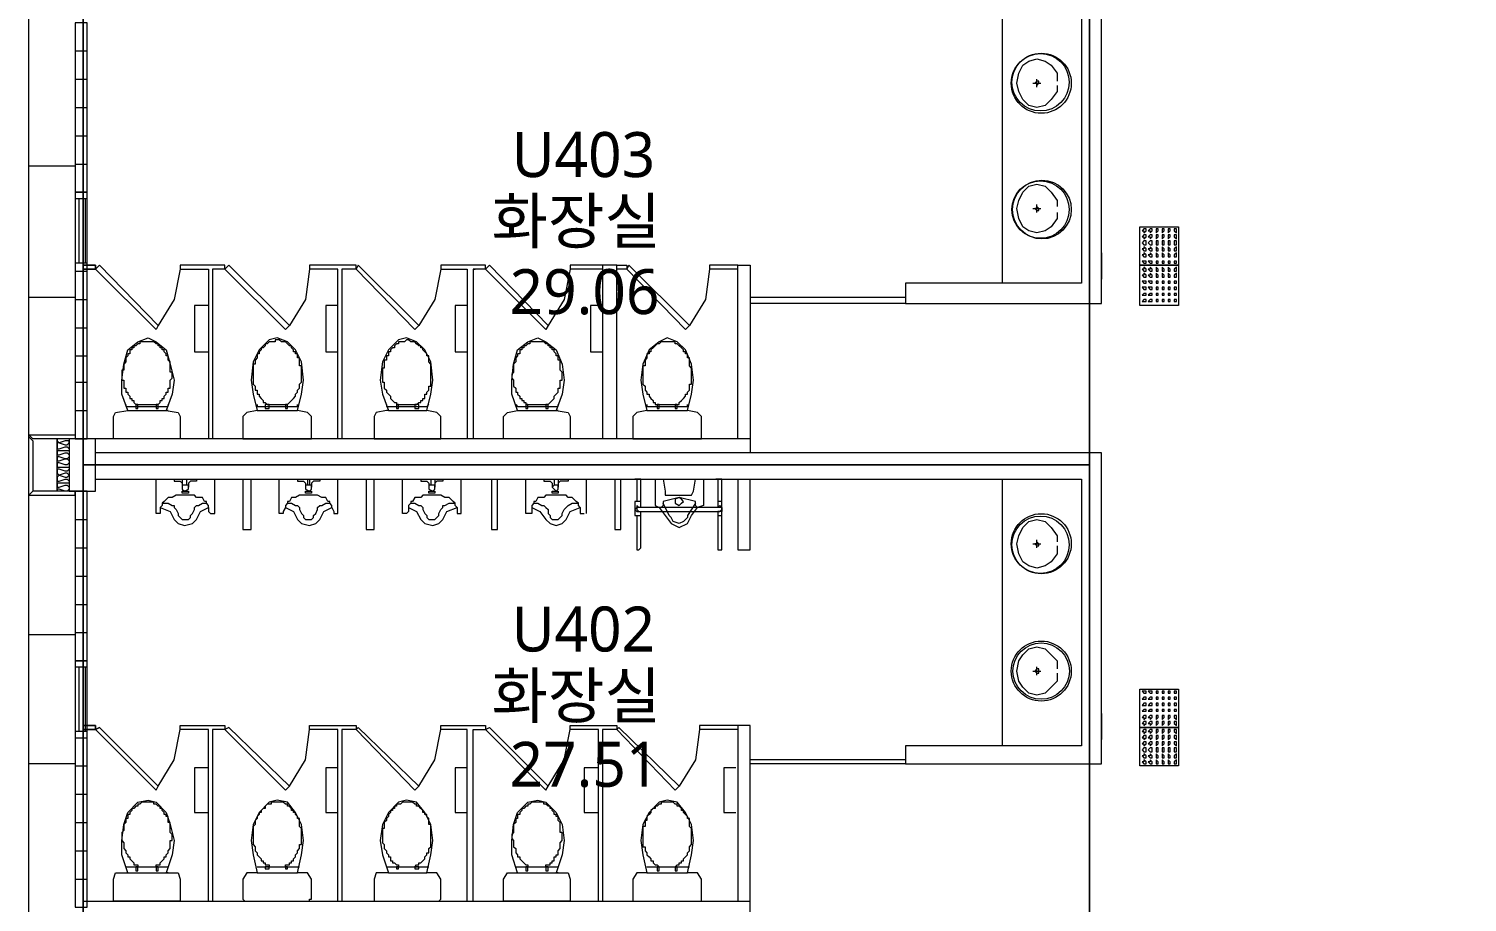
# Model space of a CAD drawing. Header units: millimetres. Extents: x -4005 to 126991, y -1911 to 106703.
# Drawn here: x 62036 to 73103, y 57864 to 64587 of the extents above; entities that cross this region are included whole.
import ezdxf

# ---------------------------------------------------------------- set-up
doc = ezdxf.new("R2010")
doc.units = ezdxf.units.MM
doc.layers.add('PDF_문자', color=7, linetype='Continuous')
doc.layers.add('PDF_형상', color=7, linetype='Continuous')
doc.styles.add('PDF 맑은 고딕', font='malgun.ttf')

msp = doc.modelspace()

# ---------------------------------------------------------------- linework, layer by layer
at = {"layer": 'PDF_형상', "lineweight": 5}
for points in [[(67787, 39389), (67787, 41798), (62036, 41798), (62036, 86505)], [(62455, 46073), (62455, 49773), (62455, 51172), (62455, 56270), (62455, 57669), (62455, 61229), (62455, 64975), (62455, 76230), (71704, 76230), (74098, 76230), (80953, 76230), (80953, 64975), (80953, 49975), (80953, 42482)], [(74098, 42482), (74098, 49975), (74098, 64975), (74098, 76230), (71704, 76230), (71704, 64975), (70197, 64975), (70197, 61229), (70197, 57483), (70197, 49773), (71704, 49773), (71704, 42218)], [(62953, 64882), (70134, 64882), (70134, 62628), (68782, 62628), (68782, 62473), (70290, 62473), (70290, 64882), (71098, 64882)], [(69528, 62628), (69528, 64882)], [(62393, 64416), (62486, 64416)], [(69948, 64151), (69948, 64105), (69901, 64043), (69855, 63996), (69792, 63980), (69730, 63996), (69684, 64043), (69652, 64105), (69637, 64167), (69652, 64245), (69684, 64307), (69730, 64338), (69792, 64354), (69855, 64338), (69901, 64307), (69948, 64245), (69948, 64183)], [(62393, 64198), (62486, 64198)], [(69792, 64136), (69792, 64198)], [(69761, 64167), (69823, 64167)], [(62393, 63980), (62486, 63980)], [(62393, 63763), (62486, 63763)], [(62393, 63530), (62036, 63530)], [(62393, 63545), (62486, 63545)], [(62393, 63328), (62486, 63328)], [(69948, 63172), (69948, 63125), (69901, 63063), (69855, 63032), (69792, 63017), (69730, 63032), (69684, 63063), (69652, 63125), (69637, 63203), (69652, 63265), (69684, 63328), (69730, 63374), (69792, 63390), (69855, 63374), (69901, 63328), (69948, 63265), (69948, 63219)], [(62424, 62783), (62424, 63281)], [(62471, 62783), (62471, 63281)], [(69761, 63203), (69823, 63203)], [(69792, 63172), (69792, 63234)], [(63030, 62302), (62580, 62768), (62549, 62737), (62549, 62768), (62455, 62768), (62549, 62768), (62549, 62737)], [(63201, 62737), (63155, 62504), (63030, 62302), (63015, 62271), (62549, 62737), (62455, 62737), (62549, 62737), (62580, 62768)], [(64041, 62302), (64010, 62271), (63543, 62737), (63543, 62768), (63201, 62768), (63201, 62737), (63419, 62737), (63419, 61431)], [(65207, 62737), (65160, 62504), (65036, 62302), (65005, 62271), (64554, 62737), (64554, 62768), (64196, 62768), (64196, 62737), (64165, 62504), (64041, 62302), (63575, 62768), (63543, 62737), (63450, 62737), (63450, 61431)], [(65036, 62302), (64569, 62768), (64554, 62737), (64445, 62737), (64445, 61431)], [(66031, 62302), (66015, 62271), (65549, 62737), (65549, 62768), (65207, 62768), (65207, 62737), (65409, 62737), (65409, 61431)], [(66559, 61431), (66559, 62768), (66450, 62768), (66202, 62768), (66202, 62737), (66155, 62504), (66031, 62302), (65580, 62768), (65549, 62737), (65455, 62737), (65455, 61431)], [(66450, 62768), (66450, 61431)], [(67492, 62768), (67274, 62768), (67274, 62737), (67243, 62504), (67119, 62302), (66652, 62768), (66637, 62737), (66559, 62737)], [(66559, 62768), (66637, 62768), (66637, 62737), (67088, 62271), (67119, 62302)], [(67492, 61431), (67492, 62768), (67585, 62768), (67585, 61322)], [(70290, 62659), (70290, 62861), (70290, 62659)], [(64414, 61431), (64414, 62737), (64196, 62737)], [(65455, 62737), (65471, 62737)], [(66450, 62737), (66202, 62737)], [(67492, 62737), (67274, 62737)], [(62393, 62519), (62036, 62519)], [(62393, 62504), (62486, 62504)], [(63419, 62457), (63310, 62457), (63310, 62100), (63419, 62100)], [(64414, 62457), (64321, 62457), (64321, 62100), (64414, 62100)], [(65409, 62457), (65316, 62457), (65316, 62100), (65409, 62100)], [(66450, 62457), (66357, 62457), (66357, 62100), (66450, 62100)], [(68782, 62519), (67585, 62519)], [(68782, 62473), (67585, 62473)], [(62393, 62286), (62486, 62286)], [(62797, 61649), (63108, 61649), (63093, 61649), (63186, 61633), (63201, 61602), (63201, 61431), (62688, 61431), (62688, 61602), (62704, 61633), (62797, 61649), (62751, 61773), (62751, 61882), (62766, 62006), (62797, 62115), (62875, 62177), (62953, 62208), (63015, 62177), (63093, 62115), (63124, 62006), (63155, 61882), (63139, 61773), (63093, 61649)], [(65797, 61649), (66108, 61649), (66093, 61649), (66186, 61633), (66202, 61602), (66202, 61431), (65704, 61431), (65689, 61431), (65689, 61602), (65720, 61633), (65797, 61649), (65751, 61773), (65751, 61882), (65766, 62006), (65797, 62115), (65875, 62177), (65953, 62208), (66015, 62177), (66093, 62115), (66139, 62006), (66155, 61882), (66139, 61773), (66093, 61649)], [(62393, 62068), (62486, 62068)], [(62393, 61866), (62486, 61866)], [(62393, 61649), (62486, 61649)], [(62782, 61695), (62782, 61680), (62797, 61680), (63093, 61680), (63108, 61680), (63108, 61695)], [(63792, 61695), (63792, 61680), (64103, 61680), (64103, 61695)], [(63792, 61649), (64103, 61649)], [(64787, 61695), (64787, 61680), (64803, 61680), (65098, 61680), (65113, 61695)], [(64803, 61649), (65098, 61649)], [(65782, 61695), (65797, 61680), (66093, 61680), (66108, 61680), (66108, 61695)], [(66792, 61695), (66792, 61680), (67103, 61680), (67103, 61695)], [(66792, 61649), (67103, 61649)], [(67585, 61431), (62346, 61431), (62346, 61027), (62549, 61027), (62549, 61431)], [(62549, 61120), (70134, 61120), (70134, 59068), (68782, 59068), (68782, 58928), (70290, 58928), (70290, 61322), (62549, 61322)], [(63046, 60903), (63124, 60872), (63155, 60809), (63186, 60778), (63233, 60763), (63295, 60778), (63326, 60809), (63357, 60872), (63419, 60903), (63419, 60918), (63404, 60934), (63404, 60949), (63388, 60949), (63372, 60980), (63341, 60980), (63326, 60980), (63310, 60996), (63279, 60996), (63233, 60996), (63201, 60996), (63170, 60996), (63139, 60980), (63108, 60980), (63077, 60949), (63062, 60934), (63062, 60918), (63046, 60903), (63046, 60872), (63046, 60856), (63030, 60856), (63015, 60856), (63015, 60996), (63015, 61120)], [(63155, 61120), (63155, 61105), (63201, 61105), (63217, 61089), (63217, 61058)], [(63217, 61120), (63217, 61074)], [(63326, 61120), (63326, 61105), (63279, 61105), (63264, 61089), (63264, 61058), (63264, 61074), (63233, 61074), (63217, 61074), (63217, 61058), (63217, 61042), (63233, 61027), (63264, 61042), (63264, 61058)], [(63248, 61120), (63248, 61074)], [(63419, 60903), (63419, 60872), (63435, 60856), (63450, 60856), (63466, 60856), (63466, 60996), (63466, 61120)], [(63683, 61120), (63683, 60732), (63746, 60732), (63746, 61120)], [(64010, 60903), (64072, 60872), (64103, 60809), (64134, 60778), (64196, 60763), (64243, 60778), (64274, 60809), (64305, 60872), (64367, 60903), (64367, 60918), (64352, 60934), (64352, 60949), (64336, 60949), (64321, 60980), (64290, 60980), (64258, 60996), (64227, 60996), (64196, 60996), (64150, 60996), (64119, 60996), (64087, 60980), (64056, 60980), (64041, 60949), (64025, 60949), (64025, 60934), (64010, 60918), (64010, 60903), (63994, 60872), (63994, 60856), (63979, 60856), (63963, 60856), (63963, 60996), (63963, 61120)], [(64103, 61120), (64103, 61105), (64150, 61105), (64165, 61089), (64165, 61058)], [(64274, 61120), (64274, 61105), (64227, 61105), (64212, 61089), (64212, 61058), (64212, 61074), (64196, 61074), (64165, 61074), (64165, 61058), (64165, 61042), (64196, 61027), (64212, 61042), (64212, 61058)], [(64181, 61120), (64181, 61074)], [(64196, 61120), (64196, 61074)], [(64367, 60903), (64383, 60872), (64383, 60856), (64398, 60856), (64414, 60856), (64414, 60996), (64414, 61120)], [(64632, 61120), (64632, 60732), (64694, 60732), (64694, 61120)], [(64958, 60903), (65020, 60872), (65051, 60809), (65082, 60778), (65145, 60763), (65191, 60778), (65222, 60809), (65253, 60872), (65331, 60903), (65316, 60918), (65316, 60934), (65300, 60949), (65269, 60980), (65238, 60980), (65207, 60996), (65176, 60996), (65145, 60996), (65098, 60996), (65067, 60996), (65051, 60980), (65036, 60980), (65005, 60980), (64989, 60949), (64974, 60949), (64974, 60934), (64958, 60918), (64958, 60903), (64958, 60872), (64942, 60856), (64927, 60856), (64911, 60856), (64911, 60996), (64911, 61120)], [(65051, 61120), (65051, 61105), (65098, 61105), (65113, 61089), (65113, 61058)], [(65222, 61120), (65222, 61105), (65176, 61105), (65160, 61089), (65160, 61058), (65160, 61074), (65145, 61074), (65113, 61074), (65113, 61058), (65113, 61042), (65145, 61027), (65160, 61042), (65160, 61058)], [(65129, 61120), (65129, 61074)], [(65160, 61120), (65160, 61074)], [(65331, 60903), (65331, 60872), (65331, 60856), (65347, 60856), (65362, 60856), (65362, 60996), (65362, 61120)], [(65595, 61120), (65595, 60732), (65642, 60732), (65642, 61120)], [(65906, 60903), (65968, 60872), (66015, 60809), (66046, 60778), (66093, 60763), (66139, 60778), (66170, 60809), (66202, 60872), (66279, 60903), (66264, 60918), (66264, 60934), (66248, 60949), (66217, 60980), (66186, 60980), (66170, 60996), (66124, 60996), (66093, 60996), (66046, 60996), (66015, 60996), (65999, 60980), (65984, 60980), (65953, 60980), (65937, 60949), (65922, 60949), (65922, 60934), (65906, 60918), (65906, 60903), (65906, 60872), (65906, 60856), (65891, 60856), (65875, 60856), (65860, 60856), (65860, 60996), (65860, 61120)], [(65999, 61120), (65999, 61105), (66046, 61105), (66062, 61089), (66062, 61058)], [(66186, 61120), (66186, 61105), (66124, 61105), (66108, 61089), (66108, 61058), (66108, 61074), (66093, 61074), (66077, 61074), (66062, 61058), (66077, 61042), (66093, 61027), (66108, 61042), (66108, 61058)], [(66077, 61120), (66077, 61074)], [(66108, 61120), (66108, 61074)], [(66326, 60856), (66326, 60996), (66326, 61120)], [(66544, 61120), (66544, 60732), (66590, 60732), (66590, 61120)], [(66746, 60903), (66746, 60949), (66746, 61120), (66699, 61120), (66715, 61120), (66715, 60949)], [(66746, 61120), (66761, 61120)], [(66854, 61120), (66854, 60918), (66886, 60903), (66932, 60840), (66979, 60778), (67041, 60747), (67103, 60778), (67134, 60840), (67181, 60903), (67165, 60918), (67165, 60934), (67165, 60949), (67041, 60980), (66917, 60949), (66917, 60934), (66917, 60918), (66901, 60903), (66886, 60903)], [(66917, 61120), (66932, 61027), (66932, 60996), (66948, 60996), (67041, 60996), (67119, 60996), (67134, 60996), (67150, 61027), (67165, 61120)], [(67228, 61120), (67228, 60918), (67181, 60903)], [(67367, 61120), (67336, 61120), (67321, 61120), (67336, 61120), (67336, 60949), (67336, 60903), (67352, 60918), (67367, 60903), (67367, 60887), (67367, 60872), (67352, 60872), (67336, 60872), (67336, 60840), (67336, 60592), (67336, 60576), (67352, 60576), (67367, 60576), (67367, 60592), (67367, 60840)], [(67336, 60840), (67367, 60840), (67367, 60949), (67367, 61120), (67383, 61120), (67399, 61120)], [(67336, 61120), (67352, 61120)], [(67492, 61120), (67492, 60576), (67585, 60576), (67585, 61120)], [(69528, 59068), (69528, 61120)], [(63233, 61027), (63248, 61027), (63264, 61027)], [(64181, 61027), (64196, 61027), (64212, 61027)], [(65129, 61027), (65145, 61027), (65160, 61027)], [(66077, 61027), (66093, 61027), (66108, 61027)], [(63062, 60934), (63093, 60934), (63108, 60934), (63139, 60918), (63155, 60918), (63155, 60903), (63170, 60887), (63186, 60856), (63186, 60840), (63201, 60825), (63217, 60809), (63233, 60809), (63264, 60809), (63279, 60825), (63279, 60840), (63295, 60856), (63310, 60887), (63310, 60903), (63326, 60918), (63341, 60918), (63372, 60934), (63388, 60934), (63404, 60934)], [(64025, 60934), (64041, 60934), (64056, 60934), (64087, 60918), (64103, 60918), (64119, 60903), (64119, 60887), (64134, 60856), (64150, 60840), (64150, 60825), (64165, 60809), (64196, 60809), (64212, 60809), (64227, 60825), (64227, 60840), (64243, 60856), (64258, 60887), (64258, 60903), (64274, 60918), (64290, 60918), (64321, 60934), (64336, 60934), (64352, 60934)], [(64974, 60934), (64989, 60934), (65005, 60934), (65036, 60918), (65051, 60918), (65067, 60903), (65067, 60887), (65082, 60856), (65098, 60840), (65098, 60825), (65113, 60809), (65145, 60809), (65160, 60809), (65176, 60825), (65191, 60840), (65191, 60856), (65207, 60887), (65222, 60903), (65222, 60918), (65238, 60918), (65269, 60934), (65284, 60934), (65316, 60934)], [(65922, 60934), (65937, 60934), (65953, 60934), (65984, 60918), (65999, 60918), (66015, 60903), (66031, 60887), (66031, 60856), (66046, 60840), (66046, 60825), (66062, 60809), (66077, 60809), (66093, 60809), (66108, 60809), (66124, 60825), (66139, 60840), (66139, 60856), (66155, 60887), (66170, 60903), (66186, 60918), (66217, 60934), (66233, 60934), (66264, 60934)], [(66279, 60903), (66279, 60872), (66279, 60856), (66310, 60856)], [(66746, 60949), (66699, 60949), (66699, 60840), (66746, 60840), (66746, 60872)], [(66730, 60903), (66715, 60903), (66715, 60887), (66730, 60872)], [(67165, 60934), (67103, 60840), (67103, 60825), (67072, 60794), (67041, 60778), (66994, 60794), (66979, 60825), (66963, 60840), (66917, 60934)], [(67367, 60949), (67336, 60949)], [(62393, 60809), (62486, 60809)], [(66715, 60840), (66715, 60592), (66715, 60576), (66730, 60576), (66746, 60592), (66746, 60840)], [(69948, 60607), (69948, 60545), (69901, 60483), (69855, 60452), (69792, 60436), (69730, 60452), (69684, 60483), (69652, 60545), (69637, 60623), (69652, 60685), (69684, 60747), (69730, 60794), (69792, 60809), (69855, 60794), (69901, 60747), (69948, 60685), (69948, 60638)], [(69792, 60592), (69792, 60654)], [(62393, 60592), (62486, 60592)], [(69761, 60623), (69823, 60623)], [(62393, 60374), (62486, 60374)], [(62393, 60156), (62486, 60156)], [(62393, 59923), (62036, 59923)], [(62393, 59939), (62486, 59939)], [(69948, 59628), (69948, 59566), (69901, 59519), (69855, 59472), (69792, 59457), (69730, 59472), (69684, 59519), (69652, 59566), (69637, 59643), (69652, 59721), (69684, 59768), (69730, 59814), (69792, 59830), (69855, 59814), (69901, 59768), (69948, 59721), (69948, 59659)], [(62393, 59721), (62486, 59721)], [(62424, 59177), (62424, 59675)], [(62471, 59177), (62471, 59675)], [(69792, 59612), (69792, 59675)], [(69761, 59643), (69823, 59643)], [(63419, 57871), (63419, 59193), (63201, 59193), (63201, 59224), (63543, 59224), (63543, 59193), (64010, 58726), (64041, 58757), (63575, 59208), (63543, 59193), (63450, 59193), (63450, 57871)], [(64041, 58757), (64165, 58960), (64196, 59193), (64196, 59224), (64554, 59224), (64554, 59193), (65005, 58726), (65036, 58757), (64569, 59208), (64554, 59193), (64445, 59193), (64445, 57871)], [(65409, 57871), (65409, 59193), (65207, 59193), (65207, 59224), (65549, 59224), (65549, 59193), (66015, 58726), (66031, 58757)], [(65455, 57871), (65455, 59193), (65549, 59193), (65580, 59208), (66031, 58757), (66155, 58960), (66202, 59193), (66202, 59224), (66559, 59224), (66559, 59193), (67010, 58726), (67041, 58757), (66575, 59208), (66559, 59193), (66450, 59193), (66450, 57871)], [(67492, 59224), (67196, 59224), (67196, 59193), (67165, 58960), (67041, 58757)], [(67585, 57778), (67585, 59224), (67492, 59224), (67492, 57871)], [(70290, 59115), (70290, 59317), (70290, 59115)], [(62549, 59193), (62580, 59208)], [(63030, 58757), (63155, 58960), (63201, 59193)], [(64414, 57871), (64414, 59193), (64196, 59193)], [(65036, 58757), (65160, 58960), (65207, 59193)], [(66419, 57871), (66419, 59193), (66202, 59193)], [(67492, 59193), (67196, 59193)], [(62393, 58928), (62036, 58928)], [(62393, 58913), (62486, 58913)], [(63419, 58897), (63310, 58897), (63310, 58555), (63419, 58555)], [(64414, 58897), (64321, 58897), (64321, 58555), (64414, 58555)], [(65409, 58897), (65316, 58897), (65316, 58555), (65409, 58555)], [(66419, 58897), (66310, 58897), (66310, 58555), (66419, 58555)], [(67476, 58897), (67383, 58897), (67383, 58555), (67476, 58555)], [(68782, 58960), (67585, 58960)], [(68782, 58928), (67585, 58928)], [(62393, 58695), (62486, 58695)], [(62797, 58089), (63108, 58089), (63093, 58089), (63186, 58089), (63201, 58042), (63201, 57887), (63201, 57871), (62688, 57871), (62688, 57887), (62688, 58042), (62704, 58089), (62797, 58089), (62751, 58229), (62751, 58338), (62766, 58462), (62797, 58555), (62875, 58633), (62953, 58649), (63015, 58633), (63093, 58555), (63124, 58462), (63155, 58338), (63139, 58229), (63093, 58089)], [(65797, 58089), (66108, 58089), (66093, 58089), (66186, 58089), (66202, 58042), (66202, 57887), (66202, 57871), (65704, 57871), (65689, 57871), (65689, 57887), (65689, 58042), (65720, 58089), (65797, 58089), (65751, 58229), (65751, 58338), (65766, 58462), (65797, 58555), (65875, 58633), (65953, 58649), (66015, 58633), (66093, 58555), (66139, 58462), (66155, 58338), (66139, 58229), (66093, 58089)], [(62393, 58478), (62486, 58478)], [(62393, 58260), (62486, 58260)], [(62782, 58136), (62797, 58136), (63093, 58136), (63108, 58136)], [(63792, 58136), (64103, 58136), (64119, 58136)], [(64787, 58136), (64803, 58136), (65098, 58136), (65113, 58136)], [(65782, 58136), (65797, 58136), (66093, 58136), (66108, 58136)], [(66792, 58136), (67103, 58136), (67119, 58136)], [(62393, 58042), (62486, 58042)], [(63792, 58089), (64103, 58089)], [(64803, 58089), (65098, 58089)], [(66792, 58089), (67103, 58089)], [(62455, 57778), (62455, 57871), (67585, 57871)]]:
    msp.add_lwpolyline(points, dxfattribs=at)
for points in [[(62455, 64975), (62455, 61229), (70197, 61229), (70197, 64975)], [(62486, 61431), (62486, 64633), (62393, 64633), (62393, 61431)], [(69808, 64167), (69808, 64183), (69792, 64183), (69777, 64167), (69792, 64167), (69792, 64151)], [(62486, 63281), (62486, 63328), (62393, 63328), (62393, 63281)], [(69808, 63203), (69792, 63219), (69792, 63203), (69777, 63203), (69792, 63188), (69808, 63188)], [(70585, 62768), (70585, 63063), (70881, 63063), (70881, 62768)], [(70632, 63032), (70632, 63048), (70616, 63048), (70601, 63032), (70616, 63032), (70616, 63017)], [(70632, 62986), (70632, 63001), (70616, 63001), (70601, 62986), (70616, 62986), (70616, 62970)], [(70678, 63032), (70678, 63048), (70663, 63048), (70647, 63032), (70663, 63032), (70663, 63017)], [(70678, 62986), (70678, 63001), (70663, 63001), (70647, 62986), (70663, 62986), (70663, 62970)], [(70725, 63032), (70725, 63048), (70710, 63048), (70710, 63032), (70710, 63017)], [(70725, 62986), (70725, 63001), (70710, 63001), (70710, 62986), (70710, 62970)], [(70772, 63032), (70772, 63048), (70756, 63048), (70756, 63032), (70756, 63017)], [(70772, 62986), (70772, 63001), (70756, 63001), (70756, 62986), (70756, 62970)], [(70818, 63032), (70818, 63048), (70803, 63048), (70803, 63032), (70803, 63017)], [(70818, 62986), (70818, 63001), (70803, 63001), (70803, 62986), (70803, 62970)], [(70865, 63032), (70865, 63048), (70849, 63048), (70849, 63032), (70865, 63017)], [(70865, 62986), (70865, 63001), (70849, 63001), (70849, 62986), (70865, 62970)], [(70632, 62939), (70632, 62954), (70616, 62954), (70601, 62939), (70616, 62923), (70632, 62923)], [(70632, 62892), (70616, 62908), (70616, 62892), (70601, 62892), (70616, 62877), (70632, 62877)], [(70678, 62939), (70678, 62954), (70663, 62954), (70647, 62939), (70663, 62923), (70678, 62923)], [(70678, 62892), (70663, 62908), (70663, 62892), (70647, 62892), (70663, 62877), (70678, 62877)], [(70725, 62939), (70725, 62954), (70710, 62954), (70710, 62939), (70710, 62923), (70725, 62923)], [(70725, 62892), (70710, 62908), (70710, 62892), (70710, 62877), (70725, 62877)], [(70772, 62939), (70772, 62954), (70756, 62954), (70756, 62939), (70756, 62923), (70772, 62923)], [(70772, 62892), (70756, 62908), (70756, 62892), (70756, 62877), (70772, 62877)], [(70818, 62939), (70818, 62954), (70803, 62954), (70803, 62939), (70803, 62923), (70818, 62923)], [(70818, 62892), (70803, 62908), (70803, 62892), (70803, 62877), (70818, 62877)], [(70865, 62939), (70865, 62954), (70849, 62954), (70849, 62939), (70849, 62923), (70865, 62923)], [(70865, 62892), (70865, 62908), (70849, 62892), (70849, 62877), (70865, 62877)], [(62486, 62721), (62486, 62783), (62393, 62783), (62393, 62721)], [(70585, 62457), (70585, 62768), (70881, 62768), (70881, 62457)], [(70632, 62846), (70616, 62861), (70616, 62846), (70601, 62846), (70616, 62830), (70632, 62830)], [(70632, 62799), (70616, 62799), (70601, 62799), (70616, 62783), (70632, 62783)], [(70678, 62846), (70663, 62861), (70663, 62846), (70647, 62846), (70663, 62830), (70678, 62830)], [(70678, 62799), (70663, 62799), (70647, 62799), (70663, 62783), (70678, 62783)], [(70725, 62846), (70710, 62861), (70710, 62846), (70710, 62830), (70725, 62830)], [(70725, 62799), (70710, 62799), (70710, 62783), (70725, 62783)], [(70772, 62846), (70756, 62861), (70756, 62846), (70756, 62830), (70772, 62830)], [(70772, 62799), (70756, 62799), (70756, 62783), (70772, 62783)], [(70818, 62846), (70803, 62861), (70803, 62846), (70803, 62830), (70818, 62830)], [(70818, 62799), (70803, 62799), (70803, 62783), (70818, 62783)], [(70865, 62846), (70865, 62861), (70849, 62846), (70849, 62830), (70865, 62830)], [(70865, 62799), (70849, 62799), (70849, 62783), (70865, 62783)], [(70632, 62737), (70616, 62752), (70616, 62737), (70601, 62737), (70616, 62721), (70632, 62721)], [(70632, 62690), (70616, 62706), (70616, 62690), (70601, 62690), (70616, 62675), (70632, 62675)], [(70632, 62644), (70616, 62644), (70601, 62644), (70616, 62628), (70632, 62628)], [(70678, 62737), (70663, 62752), (70663, 62737), (70647, 62737), (70663, 62721), (70678, 62721)], [(70678, 62690), (70663, 62706), (70663, 62690), (70647, 62690), (70663, 62675), (70678, 62675)], [(70678, 62644), (70663, 62644), (70647, 62644), (70663, 62628), (70678, 62628)], [(70725, 62737), (70710, 62752), (70710, 62737), (70710, 62721), (70725, 62721)], [(70725, 62690), (70710, 62706), (70710, 62690), (70710, 62675), (70725, 62675)], [(70725, 62644), (70710, 62644), (70710, 62628), (70725, 62628)], [(70772, 62737), (70756, 62752), (70756, 62737), (70756, 62721), (70772, 62721)], [(70772, 62690), (70756, 62706), (70756, 62690), (70756, 62675), (70772, 62675)], [(70772, 62644), (70756, 62644), (70756, 62628), (70772, 62628)], [(70818, 62737), (70803, 62752), (70803, 62737), (70803, 62721), (70818, 62721)], [(70818, 62690), (70803, 62706), (70803, 62690), (70803, 62675), (70818, 62675)], [(70818, 62644), (70803, 62644), (70803, 62628), (70818, 62628)], [(70865, 62737), (70865, 62752), (70849, 62737), (70849, 62721), (70865, 62721)], [(70865, 62690), (70865, 62706), (70849, 62690), (70849, 62675), (70865, 62675)], [(70865, 62644), (70849, 62644), (70849, 62628), (70865, 62628)], [(70632, 62597), (70616, 62597), (70601, 62597), (70616, 62581), (70632, 62581)], [(70632, 62535), (70632, 62550), (70616, 62550), (70601, 62535), (70616, 62535)], [(70678, 62597), (70663, 62597), (70647, 62597), (70663, 62581), (70678, 62581)], [(70678, 62535), (70678, 62550), (70663, 62550), (70647, 62535), (70663, 62535)], [(70725, 62597), (70710, 62597), (70710, 62581), (70725, 62581)], [(70725, 62535), (70725, 62550), (70710, 62550), (70710, 62535)], [(70772, 62597), (70756, 62597), (70756, 62581), (70772, 62581)], [(70772, 62535), (70772, 62550), (70756, 62550), (70756, 62535)], [(70818, 62597), (70803, 62597), (70803, 62581), (70818, 62581)], [(70818, 62535), (70818, 62550), (70803, 62550), (70803, 62535)], [(70865, 62597), (70849, 62597), (70849, 62581), (70865, 62581)], [(70865, 62535), (70865, 62550), (70849, 62550), (70849, 62535)], [(70632, 62488), (70632, 62504), (70616, 62504), (70601, 62488), (70616, 62488)], [(70678, 62488), (70678, 62504), (70663, 62504), (70647, 62488), (70663, 62488)], [(70725, 62488), (70725, 62504), (70710, 62504), (70710, 62488)], [(70772, 62488), (70772, 62504), (70756, 62504), (70756, 62488)], [(70818, 62488), (70818, 62504), (70803, 62504), (70803, 62488)], [(70865, 62488), (70865, 62504), (70849, 62504), (70849, 62488)], [(64103, 61649), (64134, 61773), (64150, 61882), (64134, 62022), (64087, 62115), (64025, 62177), (63948, 62208), (63885, 62193), (63808, 62115), (63761, 62022), (63746, 61882), (63761, 61773), (63792, 61649), (63714, 61633), (63683, 61602), (63683, 61431), (63699, 61431), (64196, 61431), (64212, 61431), (64212, 61602), (64181, 61633)], [(65098, 61649), (65129, 61773), (65145, 61882), (65129, 62022), (65082, 62115), (65020, 62177), (64942, 62208), (64880, 62193), (64803, 62115), (64756, 62022), (64740, 61882), (64756, 61773), (64803, 61649), (64787, 61649), (64709, 61633), (64694, 61602), (64694, 61431), (65191, 61431), (65207, 61431), (65207, 61602), (65176, 61633)], [(67103, 61649), (67134, 61773), (67150, 61882), (67134, 62006), (67088, 62115), (67025, 62177), (66948, 62208), (66886, 62177), (66808, 62115), (66761, 62006), (66746, 61882), (66761, 61773), (66792, 61649), (66715, 61633), (66683, 61602), (66683, 61431), (66699, 61431), (67196, 61431), (67212, 61431), (67212, 61602), (67181, 61633)], [(63030, 61695), (63046, 61711), (63046, 61726), (63062, 61726), (63062, 61742), (63077, 61742), (63077, 61758), (63093, 61773), (63093, 61789), (63108, 61789), (63108, 61804), (63108, 61820), (63124, 61820), (63124, 61835), (63124, 61851), (63124, 61866), (63124, 61882), (63139, 61897), (63139, 61913), (63139, 61929), (63139, 61944), (63124, 61944), (63124, 61960), (63124, 61975), (63124, 61991), (63124, 62006), (63124, 62022), (63108, 62037), (63108, 62053), (63108, 62068), (63093, 62068), (63093, 62084), (63077, 62100), (63077, 62115), (63062, 62115), (63062, 62131), (63046, 62131), (63046, 62146), (63030, 62146), (63030, 62162), (63015, 62162), (62999, 62177), (62984, 62177), (62968, 62177), (62953, 62177), (62937, 62177), (62922, 62177), (62906, 62177), (62891, 62177), (62891, 62162), (62875, 62162), (62859, 62146), (62844, 62146), (62844, 62131), (62828, 62131), (62828, 62115), (62813, 62115), (62813, 62100), (62813, 62084), (62797, 62084), (62797, 62068), (62782, 62053), (62782, 62037), (62782, 62022), (62766, 62006), (62766, 61991), (62766, 61975), (62766, 61960), (62751, 61960), (62751, 61944), (62751, 61929), (62751, 61913), (62751, 61897), (62751, 61882), (62766, 61882), (62766, 61866), (62766, 61851), (62766, 61835), (62766, 61820), (62782, 61820), (62782, 61804), (62782, 61789), (62797, 61789), (62797, 61773), (62813, 61758), (62813, 61742), (62828, 61742), (62828, 61726), (62844, 61726), (62844, 61711), (62859, 61695), (62875, 61695), (62891, 61695), (62906, 61695), (62922, 61695), (62937, 61695), (62953, 61695), (62968, 61695), (62984, 61695), (62999, 61695), (63015, 61695)], [(64041, 61711), (64056, 61726), (64072, 61742), (64087, 61758), (64087, 61773), (64103, 61789), (64103, 61804), (64119, 61820), (64119, 61835), (64119, 61851), (64134, 61866), (64134, 61882), (64134, 61897), (64134, 61913), (64134, 61929), (64134, 61944), (64134, 61960), (64134, 61975), (64134, 61991), (64119, 61991), (64119, 62006), (64119, 62022), (64119, 62037), (64119, 62053), (64103, 62053), (64103, 62068), (64103, 62084), (64087, 62084), (64087, 62100), (64072, 62100), (64072, 62115), (64056, 62131), (64056, 62146), (64041, 62146), (64025, 62162), (64010, 62177), (63994, 62177), (63979, 62177), (63963, 62193), (63948, 62193), (63932, 62193), (63932, 62177), (63916, 62177), (63901, 62177), (63885, 62177), (63870, 62162), (63854, 62162), (63854, 62146), (63839, 62131), (63823, 62131), (63823, 62115), (63808, 62100), (63808, 62084), (63792, 62084), (63792, 62068), (63792, 62053), (63777, 62037), (63777, 62022), (63777, 62006), (63761, 62006), (63761, 61991), (63761, 61975), (63761, 61960), (63761, 61944), (63761, 61929), (63761, 61913), (63761, 61897), (63761, 61882), (63761, 61866), (63761, 61851), (63777, 61835), (63777, 61820), (63777, 61804), (63792, 61804), (63792, 61789), (63792, 61773), (63808, 61773), (63808, 61758), (63823, 61742), (63839, 61726), (63839, 61711), (63854, 61711), (63870, 61695), (63885, 61695), (63901, 61695), (63916, 61695), (63932, 61695), (63948, 61695), (63963, 61695), (63979, 61695), (63994, 61695), (64010, 61695), (64025, 61695)], [(65036, 61711), (65051, 61711), (65051, 61726), (65067, 61726), (65067, 61742), (65082, 61742), (65082, 61758), (65082, 61773), (65098, 61773), (65098, 61789), (65113, 61804), (65113, 61820), (65113, 61835), (65129, 61835), (65129, 61851), (65129, 61866), (65129, 61882), (65129, 61897), (65129, 61913), (65129, 61929), (65129, 61944), (65129, 61960), (65129, 61975), (65129, 61991), (65129, 62006), (65113, 62022), (65113, 62037), (65113, 62053), (65113, 62068), (65098, 62068), (65098, 62084), (65082, 62100), (65067, 62115), (65067, 62131), (65051, 62131), (65051, 62146), (65036, 62146), (65020, 62162), (65005, 62177), (64989, 62177), (64974, 62177), (64958, 62193), (64942, 62193), (64927, 62177), (64911, 62177), (64896, 62177), (64880, 62177), (64880, 62162), (64865, 62162), (64849, 62146), (64849, 62131), (64834, 62131), (64818, 62115), (64818, 62100), (64803, 62100), (64803, 62084), (64803, 62068), (64787, 62068), (64787, 62053), (64787, 62037), (64771, 62037), (64771, 62022), (64771, 62006), (64771, 61991), (64771, 61975), (64756, 61975), (64756, 61960), (64756, 61944), (64756, 61929), (64756, 61913), (64756, 61897), (64756, 61882), (64756, 61866), (64771, 61866), (64771, 61851), (64771, 61835), (64771, 61820), (64787, 61804), (64787, 61789), (64803, 61773), (64818, 61758), (64818, 61742), (64834, 61726), (64849, 61711), (64865, 61711), (64865, 61695), (64880, 61695), (64896, 61695), (64911, 61695), (64927, 61695), (64942, 61695), (64958, 61695), (64974, 61695), (64989, 61695), (65005, 61695), (65020, 61695)], [(66031, 61695), (66046, 61711), (66062, 61726), (66077, 61742), (66077, 61758), (66093, 61773), (66108, 61789), (66108, 61804), (66108, 61820), (66124, 61820), (66124, 61835), (66124, 61851), (66124, 61866), (66124, 61882), (66139, 61882), (66139, 61897), (66139, 61913), (66139, 61929), (66139, 61944), (66124, 61960), (66124, 61975), (66124, 61991), (66124, 62006), (66124, 62022), (66124, 62037), (66108, 62037), (66108, 62053), (66108, 62068), (66093, 62068), (66093, 62084), (66077, 62100), (66077, 62115), (66062, 62115), (66062, 62131), (66046, 62131), (66046, 62146), (66031, 62146), (66031, 62162), (66015, 62162), (65999, 62177), (65984, 62177), (65968, 62177), (65953, 62177), (65937, 62177), (65922, 62177), (65906, 62177), (65891, 62177), (65891, 62162), (65875, 62162), (65860, 62146), (65844, 62146), (65844, 62131), (65828, 62131), (65828, 62115), (65813, 62115), (65813, 62100), (65813, 62084), (65797, 62084), (65797, 62068), (65782, 62053), (65782, 62037), (65782, 62022), (65766, 62006), (65766, 61991), (65766, 61975), (65766, 61960), (65766, 61944), (65751, 61929), (65751, 61913), (65751, 61897), (65766, 61882), (65766, 61866), (65766, 61851), (65766, 61835), (65782, 61820), (65782, 61804), (65782, 61789), (65797, 61789), (65797, 61773), (65813, 61758), (65813, 61742), (65828, 61742), (65828, 61726), (65844, 61726), (65844, 61711), (65860, 61711), (65860, 61695), (65875, 61695), (65891, 61695), (65906, 61695), (65922, 61695), (65937, 61695), (65953, 61695), (65968, 61695), (65984, 61695), (65999, 61695), (66015, 61695)], [(67041, 61695), (67041, 61711), (67057, 61726), (67072, 61742), (67088, 61758), (67088, 61773), (67103, 61773), (67103, 61789), (67119, 61804), (67119, 61820), (67119, 61835), (67119, 61851), (67134, 61851), (67134, 61866), (67134, 61882), (67134, 61897), (67134, 61913), (67134, 61929), (67134, 61944), (67134, 61960), (67134, 61975), (67119, 61991), (67119, 62006), (67119, 62022), (67119, 62037), (67119, 62053), (67103, 62053), (67103, 62068), (67103, 62084), (67088, 62084), (67088, 62100), (67072, 62100), (67072, 62115), (67057, 62131), (67041, 62146), (67025, 62162), (67010, 62162), (67010, 62177), (66994, 62177), (66979, 62177), (66963, 62177), (66948, 62177), (66932, 62177), (66917, 62177), (66901, 62177), (66886, 62162), (66870, 62162), (66854, 62146), (66839, 62131), (66823, 62115), (66823, 62100), (66808, 62100), (66808, 62084), (66792, 62084), (66792, 62068), (66792, 62053), (66777, 62037), (66777, 62022), (66777, 62006), (66777, 61991), (66761, 61991), (66761, 61975), (66761, 61960), (66761, 61944), (66761, 61929), (66761, 61913), (66761, 61897), (66761, 61882), (66761, 61866), (66761, 61851), (66777, 61835), (66777, 61820), (66777, 61804), (66792, 61789), (66792, 61773), (66808, 61773), (66808, 61758), (66823, 61742), (66839, 61726), (66839, 61711), (66854, 61711), (66854, 61695), (66870, 61695), (66886, 61695), (66901, 61695), (66917, 61695), (66932, 61695), (66948, 61695), (66963, 61695), (66979, 61695), (66994, 61695), (67010, 61695), (67025, 61695)], [(62875, 61695), (62859, 61695), (62859, 61664), (62875, 61664)], [(63015, 61695), (63015, 61664), (63030, 61664), (63030, 61695)], [(63885, 61695), (63854, 61695), (63854, 61664), (63885, 61664)], [(64010, 61695), (64010, 61664), (64025, 61664), (64025, 61695)], [(64880, 61695), (64865, 61695), (64865, 61664), (64880, 61664)], [(65005, 61695), (65005, 61664), (65036, 61664), (65036, 61695)], [(65875, 61695), (65860, 61695), (65860, 61664), (65875, 61664)], [(66015, 61695), (66015, 61664), (66031, 61664), (66031, 61695)], [(66886, 61695), (66870, 61695), (66870, 61664), (66886, 61664)], [(67010, 61695), (67010, 61664), (67025, 61664), (67025, 61695)], [(62067, 61431), (62036, 61462), (62393, 61462), (62393, 61431)], [(62067, 61431), (62036, 61462), (62393, 61462), (62393, 61431)], [(62067, 61027), (62036, 60996), (62393, 60996), (62393, 61027), (62067, 61027), (62036, 60996), (62036, 61447), (62067, 61416)], [(62067, 61027), (62036, 60996), (62393, 60996), (62393, 61027), (62067, 61027), (62036, 60996), (62036, 61447), (62067, 61416)], [(62269, 61400), (62253, 61400), (62253, 61369), (62253, 61353), (62269, 61353), (62315, 61369), (62331, 61369), (62346, 61353), (62346, 61338), (62331, 61338), (62315, 61338), (62269, 61338), (62253, 61338), (62253, 61322), (62253, 61307), (62269, 61307), (62315, 61322), (62331, 61322), (62346, 61307), (62346, 61291), (62331, 61276), (62315, 61276), (62269, 61291), (62253, 61291), (62253, 61276), (62253, 61260), (62269, 61260), (62315, 61276), (62331, 61276), (62346, 61260), (62346, 61245), (62331, 61229), (62315, 61229), (62269, 61245), (62253, 61245), (62253, 61229), (62253, 61213), (62269, 61213), (62315, 61213), (62331, 61213), (62346, 61213), (62346, 61198), (62331, 61182), (62315, 61182), (62269, 61198), (62253, 61198), (62253, 61182), (62253, 61167), (62269, 61151), (62253, 61136), (62253, 61120), (62253, 61105), (62269, 61105), (62315, 61120), (62331, 61120), (62346, 61105), (62346, 61089), (62331, 61089), (62315, 61089), (62269, 61089), (62253, 61089), (62253, 61074), (62253, 61058), (62269, 61058), (62315, 61074), (62331, 61074), (62346, 61058), (62346, 61042), (62331, 61027), (62315, 61027), (62269, 61042), (62253, 61042), (62253, 61027), (62253, 61431), (62253, 61416)], [(62269, 61400), (62315, 61384), (62331, 61384), (62346, 61400), (62346, 61416), (62331, 61416), (62315, 61416)], [(62455, 61229), (62455, 57669), (68393, 57669), (70197, 57669), (70197, 61229)], [(62269, 61151), (62315, 61136), (62331, 61136), (62346, 61151), (62331, 61167), (62315, 61167)], [(62486, 57825), (62486, 61027), (62393, 61027), (62393, 57825)], [(63264, 61027), (63264, 61011), (63217, 61011), (63217, 61027)], [(64212, 61027), (64212, 61011), (64165, 61011), (64165, 61027)], [(65160, 61027), (65160, 61011), (65113, 61011), (65113, 61027)], [(66108, 61027), (66108, 61011), (66062, 61011), (66062, 61027)], [(67352, 60903), (66730, 60903), (66715, 60918), (66715, 60903), (66699, 60887), (66715, 60872), (66730, 60872), (67352, 60872), (67367, 60887), (67367, 60903)], [(67072, 60949), (67057, 60965), (67041, 60980), (67010, 60965), (67010, 60949), (67010, 60934), (67041, 60918), (67057, 60934)], [(69808, 60623), (69792, 60638), (69792, 60623), (69777, 60623), (69792, 60607), (69808, 60607)], [(62486, 59675), (62486, 59721), (62393, 59721), (62393, 59675)], [(69808, 59643), (69808, 59659), (69792, 59659), (69777, 59643), (69792, 59628), (69808, 59628)], [(70585, 59208), (70585, 59504), (70881, 59504), (70881, 59208)], [(70632, 59488), (70616, 59488), (70601, 59488), (70616, 59472), (70632, 59472)], [(70632, 59426), (70632, 59441), (70616, 59441), (70601, 59426), (70616, 59426)], [(70678, 59488), (70663, 59488), (70647, 59488), (70663, 59472), (70678, 59472)], [(70678, 59426), (70678, 59441), (70663, 59441), (70647, 59426), (70663, 59426)], [(70725, 59488), (70710, 59488), (70710, 59472), (70725, 59472)], [(70725, 59426), (70725, 59441), (70710, 59441), (70710, 59426)], [(70772, 59488), (70756, 59488), (70756, 59472), (70772, 59472)], [(70772, 59426), (70772, 59441), (70756, 59441), (70756, 59426)], [(70818, 59488), (70803, 59488), (70803, 59472), (70818, 59472)], [(70818, 59426), (70818, 59441), (70803, 59441), (70803, 59426)], [(70865, 59488), (70849, 59488), (70849, 59472), (70865, 59472)], [(70865, 59426), (70865, 59441), (70849, 59441), (70849, 59426)], [(70632, 59379), (70632, 59395), (70616, 59395), (70601, 59379), (70616, 59379)], [(70632, 59333), (70632, 59348), (70616, 59348), (70601, 59333), (70616, 59333)], [(70678, 59379), (70678, 59395), (70663, 59395), (70647, 59379), (70663, 59379)], [(70678, 59333), (70678, 59348), (70663, 59348), (70647, 59333), (70663, 59333)], [(70725, 59379), (70725, 59395), (70710, 59395), (70710, 59379)], [(70725, 59333), (70725, 59348), (70710, 59348), (70710, 59333)], [(70772, 59379), (70772, 59395), (70756, 59395), (70756, 59379)], [(70772, 59333), (70772, 59348), (70756, 59348), (70756, 59333)], [(70818, 59379), (70818, 59395), (70803, 59395), (70803, 59379)], [(70818, 59333), (70818, 59348), (70803, 59348), (70803, 59333)], [(70865, 59379), (70865, 59395), (70849, 59395), (70849, 59379)], [(70865, 59333), (70865, 59348), (70849, 59348), (70849, 59333)], [(62455, 59193), (62549, 59193), (63015, 58726), (63030, 58757), (62580, 59208), (62549, 59193), (62549, 59224), (62455, 59224), (62549, 59224), (62549, 59193)], [(70632, 59286), (70632, 59301), (70616, 59301), (70601, 59286), (70616, 59286), (70616, 59270)], [(70632, 59239), (70632, 59255), (70616, 59255), (70601, 59239), (70616, 59239), (70616, 59224)], [(70678, 59286), (70678, 59301), (70663, 59301), (70647, 59286), (70663, 59286), (70663, 59270)], [(70678, 59239), (70678, 59255), (70663, 59255), (70647, 59239), (70663, 59239), (70663, 59224)], [(70725, 59286), (70725, 59301), (70710, 59301), (70710, 59286), (70710, 59270)], [(70725, 59239), (70725, 59255), (70710, 59255), (70710, 59239), (70710, 59224)], [(70772, 59286), (70772, 59301), (70756, 59301), (70756, 59286), (70756, 59270)], [(70772, 59239), (70772, 59255), (70756, 59255), (70756, 59239), (70756, 59224)], [(70818, 59286), (70818, 59301), (70803, 59301), (70803, 59286), (70803, 59270)], [(70818, 59239), (70818, 59255), (70803, 59255), (70803, 59239), (70803, 59224)], [(70865, 59286), (70865, 59301), (70849, 59301), (70849, 59286), (70865, 59270)], [(70865, 59239), (70865, 59255), (70849, 59255), (70849, 59239), (70865, 59224)], [(62486, 59130), (62486, 59177), (62393, 59177), (62393, 59130)], [(70585, 58913), (70585, 59208), (70881, 59208), (70881, 58913)], [(70632, 59177), (70632, 59193), (70616, 59193), (70601, 59177), (70616, 59177), (70616, 59162)], [(70632, 59130), (70632, 59146), (70616, 59146), (70601, 59130), (70616, 59130), (70616, 59115)], [(70678, 59177), (70678, 59193), (70663, 59193), (70647, 59177), (70663, 59177), (70663, 59162)], [(70678, 59130), (70678, 59146), (70663, 59146), (70647, 59130), (70663, 59130), (70663, 59115)], [(70725, 59177), (70725, 59193), (70710, 59193), (70710, 59177), (70710, 59162)], [(70725, 59130), (70725, 59146), (70710, 59146), (70710, 59130), (70710, 59115)], [(70772, 59177), (70772, 59193), (70756, 59193), (70756, 59177), (70756, 59162)], [(70772, 59130), (70772, 59146), (70756, 59146), (70756, 59130), (70756, 59115)], [(70818, 59177), (70818, 59193), (70803, 59193), (70803, 59177), (70803, 59162)], [(70818, 59130), (70818, 59146), (70803, 59146), (70803, 59130), (70803, 59115)], [(70865, 59177), (70865, 59193), (70849, 59193), (70849, 59177), (70865, 59162)], [(70865, 59130), (70865, 59146), (70849, 59146), (70849, 59130), (70865, 59115)], [(70632, 59084), (70632, 59099), (70616, 59099), (70601, 59084), (70616, 59084), (70616, 59068)], [(70632, 59037), (70632, 59053), (70616, 59053), (70601, 59037), (70616, 59022), (70632, 59022)], [(70632, 58991), (70616, 59006), (70616, 58991), (70601, 58991), (70616, 58975), (70632, 58975)], [(70678, 59084), (70678, 59099), (70663, 59099), (70647, 59084), (70663, 59084), (70663, 59068)], [(70678, 59037), (70678, 59053), (70663, 59053), (70647, 59037), (70663, 59022), (70678, 59022)], [(70678, 58991), (70663, 59006), (70663, 58991), (70647, 58991), (70663, 58975), (70678, 58975)], [(70725, 59084), (70725, 59099), (70710, 59099), (70710, 59084), (70710, 59068)], [(70725, 59037), (70725, 59053), (70710, 59053), (70710, 59037), (70710, 59022), (70725, 59022)], [(70725, 58991), (70710, 59006), (70710, 58991), (70710, 58975), (70725, 58975)], [(70772, 59084), (70772, 59099), (70756, 59099), (70756, 59084), (70756, 59068)], [(70772, 59037), (70772, 59053), (70756, 59053), (70756, 59037), (70756, 59022), (70772, 59022)], [(70772, 58991), (70756, 59006), (70756, 58991), (70756, 58975), (70772, 58975)], [(70818, 59084), (70818, 59099), (70803, 59099), (70803, 59084), (70803, 59068)], [(70818, 59037), (70818, 59053), (70803, 59053), (70803, 59037), (70803, 59022), (70818, 59022)], [(70818, 58991), (70803, 59006), (70803, 58991), (70803, 58975), (70818, 58975)], [(70865, 59084), (70865, 59099), (70849, 59099), (70849, 59084), (70865, 59068)], [(70865, 59037), (70865, 59053), (70849, 59053), (70849, 59037), (70849, 59022), (70865, 59022)], [(70865, 58991), (70865, 59006), (70849, 58991), (70849, 58975), (70865, 58975)], [(70632, 58944), (70616, 58960), (70616, 58944), (70601, 58944), (70616, 58928), (70632, 58928)], [(70678, 58944), (70663, 58960), (70663, 58944), (70647, 58944), (70663, 58928), (70678, 58928)], [(70725, 58944), (70710, 58960), (70710, 58944), (70710, 58928), (70725, 58928)], [(70772, 58944), (70756, 58960), (70756, 58944), (70756, 58928), (70772, 58928)], [(70818, 58944), (70803, 58960), (70803, 58944), (70803, 58928), (70818, 58928)], [(70865, 58944), (70865, 58960), (70849, 58944), (70849, 58928), (70865, 58928)], [(63030, 58151), (63046, 58151), (63046, 58167), (63062, 58182), (63077, 58198), (63077, 58213), (63093, 58213), (63093, 58229), (63108, 58244), (63108, 58260), (63124, 58276), (63124, 58291), (63124, 58307), (63124, 58322), (63124, 58338), (63139, 58338), (63139, 58353), (63139, 58369), (63139, 58384), (63124, 58400), (63124, 58415), (63124, 58431), (63124, 58447), (63124, 58462), (63124, 58478), (63108, 58478), (63108, 58493), (63108, 58509), (63108, 58524), (63093, 58524), (63093, 58540), (63077, 58540), (63077, 58555), (63062, 58571), (63062, 58586), (63046, 58586), (63046, 58602), (63030, 58602), (63015, 58618), (62999, 58618), (62999, 58633), (62984, 58633), (62968, 58633), (62953, 58633), (62937, 58633), (62922, 58633), (62906, 58633), (62891, 58618), (62875, 58618), (62875, 58602), (62859, 58602), (62844, 58586), (62828, 58586), (62828, 58571), (62813, 58555), (62813, 58540), (62797, 58540), (62797, 58524), (62797, 58509), (62782, 58509), (62782, 58493), (62782, 58478), (62766, 58462), (62766, 58447), (62766, 58431), (62766, 58415), (62751, 58400), (62751, 58384), (62751, 58369), (62751, 58353), (62751, 58338), (62766, 58322), (62766, 58307), (62766, 58291), (62766, 58276), (62782, 58260), (62782, 58244), (62797, 58229), (62797, 58213), (62813, 58213), (62813, 58198), (62828, 58182), (62844, 58167), (62844, 58151), (62859, 58151), (62875, 58151), (62875, 58136), (62891, 58136), (62906, 58136), (62922, 58136), (62937, 58136), (62953, 58136), (62968, 58136), (62984, 58136), (62999, 58136), (63015, 58136), (63015, 58151)], [(64103, 58089), (64134, 58229), (64150, 58338), (64134, 58462), (64087, 58555), (64025, 58633), (63948, 58649), (63885, 58633), (63808, 58555), (63761, 58462), (63746, 58338), (63761, 58229), (63792, 58089), (63714, 58089), (63683, 58042), (63683, 57887), (63699, 57871), (64196, 57871), (64196, 57887), (64212, 57887), (64212, 58042), (64181, 58089)], [(64041, 58151), (64041, 58167), (64056, 58167), (64056, 58182), (64072, 58182), (64072, 58198), (64087, 58213), (64087, 58229), (64103, 58244), (64103, 58260), (64119, 58276), (64119, 58291), (64119, 58307), (64134, 58307), (64134, 58322), (64134, 58338), (64134, 58353), (64134, 58369), (64134, 58384), (64134, 58400), (64134, 58415), (64134, 58431), (64119, 58447), (64119, 58462), (64119, 58478), (64119, 58493), (64119, 58509), (64103, 58509), (64103, 58524), (64087, 58540), (64087, 58555), (64072, 58555), (64072, 58571), (64056, 58571), (64056, 58586), (64041, 58602), (64025, 58602), (64025, 58618), (64010, 58618), (63994, 58633), (63979, 58633), (63963, 58633), (63948, 58633), (63932, 58633), (63916, 58633), (63901, 58633), (63901, 58618), (63885, 58618), (63870, 58618), (63854, 58602), (63854, 58586), (63839, 58586), (63823, 58571), (63823, 58555), (63808, 58555), (63808, 58540), (63792, 58524), (63792, 58509), (63777, 58493), (63777, 58478), (63777, 58462), (63761, 58447), (63761, 58431), (63761, 58415), (63761, 58400), (63761, 58384), (63761, 58369), (63761, 58353), (63761, 58338), (63761, 58322), (63761, 58307), (63777, 58291), (63777, 58276), (63777, 58260), (63792, 58244), (63792, 58229), (63808, 58213), (63823, 58198), (63823, 58182), (63839, 58182), (63839, 58167), (63854, 58167), (63854, 58151), (63870, 58151), (63885, 58151), (63885, 58136), (63901, 58136), (63916, 58136), (63932, 58136), (63948, 58136), (63963, 58136), (63979, 58136), (63994, 58136), (64010, 58136), (64010, 58151), (64025, 58151)], [(65098, 58089), (65129, 58229), (65145, 58338), (65129, 58462), (65082, 58555), (65020, 58633), (64942, 58649), (64880, 58633), (64803, 58555), (64756, 58462), (64740, 58338), (64756, 58229), (64803, 58089), (64787, 58089), (64709, 58089), (64694, 58042), (64694, 57887), (64694, 57871), (65191, 57871), (65207, 57887), (65207, 58042), (65176, 58089)], [(65036, 58151), (65036, 58167), (65051, 58167), (65067, 58182), (65082, 58198), (65082, 58213), (65098, 58229), (65098, 58244), (65113, 58244), (65113, 58260), (65113, 58276), (65129, 58291), (65129, 58307), (65129, 58322), (65129, 58338), (65129, 58353), (65129, 58369), (65129, 58384), (65129, 58400), (65129, 58415), (65129, 58431), (65129, 58447), (65129, 58462), (65113, 58462), (65113, 58478), (65113, 58493), (65113, 58509), (65098, 58524), (65098, 58540), (65082, 58540), (65082, 58555), (65067, 58555), (65067, 58571), (65051, 58586), (65036, 58602), (65020, 58602), (65020, 58618), (65005, 58618), (64989, 58633), (64974, 58633), (64958, 58633), (64942, 58633), (64927, 58633), (64911, 58633), (64896, 58618), (64880, 58618), (64865, 58618), (64865, 58602), (64849, 58602), (64849, 58586), (64834, 58586), (64834, 58571), (64818, 58571), (64818, 58555), (64803, 58540), (64803, 58524), (64787, 58509), (64787, 58493), (64771, 58478), (64771, 58462), (64771, 58447), (64771, 58431), (64756, 58431), (64756, 58415), (64756, 58400), (64756, 58384), (64756, 58369), (64756, 58353), (64756, 58338), (64756, 58322), (64771, 58307), (64771, 58291), (64771, 58276), (64787, 58260), (64787, 58244), (64803, 58229), (64803, 58213), (64818, 58213), (64818, 58198), (64818, 58182), (64834, 58182), (64834, 58167), (64849, 58167), (64865, 58151), (64880, 58151), (64880, 58136), (64896, 58136), (64911, 58136), (64927, 58136), (64942, 58136), (64958, 58136), (64974, 58136), (64989, 58136), (65005, 58136), (65020, 58151)], [(66031, 58151), (66046, 58151), (66046, 58167), (66062, 58167), (66062, 58182), (66077, 58182), (66077, 58198), (66077, 58213), (66093, 58213), (66093, 58229), (66108, 58229), (66108, 58244), (66108, 58260), (66124, 58276), (66124, 58291), (66124, 58307), (66124, 58322), (66139, 58338), (66139, 58353), (66139, 58369), (66139, 58384), (66139, 58400), (66124, 58400), (66124, 58415), (66124, 58431), (66124, 58447), (66124, 58462), (66124, 58478), (66108, 58493), (66108, 58509), (66108, 58524), (66093, 58524), (66093, 58540), (66077, 58540), (66077, 58555), (66062, 58571), (66062, 58586), (66046, 58586), (66046, 58602), (66031, 58602), (66015, 58618), (65999, 58618), (65999, 58633), (65984, 58633), (65968, 58633), (65953, 58633), (65937, 58633), (65922, 58633), (65906, 58633), (65891, 58618), (65875, 58618), (65875, 58602), (65860, 58602), (65844, 58586), (65828, 58586), (65828, 58571), (65813, 58555), (65813, 58540), (65797, 58540), (65797, 58524), (65797, 58509), (65782, 58509), (65782, 58493), (65782, 58478), (65766, 58462), (65766, 58447), (65766, 58431), (65766, 58415), (65766, 58400), (65751, 58384), (65751, 58369), (65751, 58353), (65766, 58338), (65766, 58322), (65766, 58307), (65766, 58291), (65782, 58276), (65782, 58260), (65782, 58244), (65797, 58229), (65797, 58213), (65813, 58213), (65813, 58198), (65828, 58182), (65844, 58167), (65860, 58151), (65875, 58151), (65875, 58136), (65891, 58136), (65906, 58136), (65922, 58136), (65937, 58136), (65953, 58136), (65968, 58136), (65984, 58136), (65999, 58136), (66015, 58136), (66015, 58151)], [(67103, 58089), (67134, 58229), (67150, 58338), (67134, 58462), (67088, 58555), (67025, 58633), (66948, 58649), (66886, 58633), (66808, 58555), (66761, 58462), (66746, 58338), (66761, 58229), (66792, 58089), (66715, 58089), (66683, 58042), (66683, 57887), (66683, 57871), (66699, 57871), (67196, 57871), (67212, 57871), (67212, 57887), (67212, 58042), (67181, 58089)], [(67041, 58151), (67041, 58167), (67057, 58167), (67057, 58182), (67072, 58182), (67072, 58198), (67088, 58213), (67103, 58229), (67103, 58244), (67119, 58260), (67119, 58276), (67119, 58291), (67134, 58307), (67134, 58322), (67134, 58338), (67134, 58353), (67134, 58369), (67134, 58384), (67134, 58400), (67134, 58415), (67134, 58431), (67119, 58447), (67119, 58462), (67119, 58478), (67119, 58493), (67119, 58509), (67103, 58509), (67103, 58524), (67088, 58540), (67072, 58555), (67072, 58571), (67057, 58571), (67057, 58586), (67041, 58602), (67025, 58602), (67025, 58618), (67010, 58618), (66994, 58633), (66979, 58633), (66963, 58633), (66948, 58633), (66932, 58633), (66917, 58633), (66901, 58633), (66901, 58618), (66886, 58618), (66870, 58602), (66854, 58602), (66854, 58586), (66839, 58586), (66823, 58571), (66823, 58555), (66808, 58540), (66792, 58524), (66792, 58509), (66792, 58493), (66777, 58493), (66777, 58478), (66777, 58462), (66777, 58447), (66761, 58447), (66761, 58431), (66761, 58415), (66761, 58400), (66761, 58384), (66761, 58369), (66761, 58353), (66761, 58338), (66761, 58322), (66761, 58307), (66761, 58291), (66777, 58291), (66777, 58276), (66777, 58260), (66792, 58244), (66792, 58229), (66808, 58213), (66823, 58198), (66823, 58182), (66839, 58182), (66839, 58167), (66854, 58151), (66870, 58151), (66886, 58136), (66901, 58136), (66917, 58136), (66932, 58136), (66948, 58136), (66963, 58136), (66979, 58136), (66994, 58136), (67010, 58136), (67025, 58151)], [(62875, 58136), (62859, 58136), (62859, 58105), (62875, 58105)], [(63015, 58136), (63015, 58105), (63030, 58105), (63030, 58136)], [(63885, 58136), (63854, 58136), (63854, 58120), (63885, 58120)], [(64010, 58136), (64010, 58120), (64025, 58120), (64025, 58136)], [(64880, 58136), (64865, 58136), (64865, 58120), (64880, 58120)], [(65005, 58136), (65005, 58120), (65036, 58120), (65036, 58136)], [(65875, 58136), (65860, 58136), (65860, 58105), (65875, 58105)], [(66015, 58136), (66015, 58105), (66031, 58105), (66031, 58136)], [(66886, 58136), (66870, 58136), (66870, 58105), (66886, 58105)], [(67010, 58136), (67010, 58105), (67025, 58105), (67025, 58136)]]:
    msp.add_lwpolyline(points, close=True, dxfattribs=at)
for centre, radius in [((69826, 64167), 231), ((69820, 64175), 221), ((69831, 63195), 226), ((69820, 63195), 221), ((69826, 60623), 231), ((69820, 60615), 221), ((69826, 59643), 231), ((69825, 59643), 217)]:
    msp.add_circle(centre, radius, dxfattribs=at)

# ---------------------------------------------------------------- texts
at = {"layer": 'PDF_문자', "char_height": 346.4, "attachment_point": 4, "style": 'PDF 맑은 고딕'}
for s, insert in [('U403', (65751, 63616)), ('화장실', (65596, 63088)), ('29.06', (65735, 62560)), ('U402', (65751, 59964)), ('화장실', (65596, 59435)), ('27.51', (65735, 58922))]:
    msp.add_mtext(s, dxfattribs=dict(at, insert=insert))

doc.saveas('drawing.dxf')
